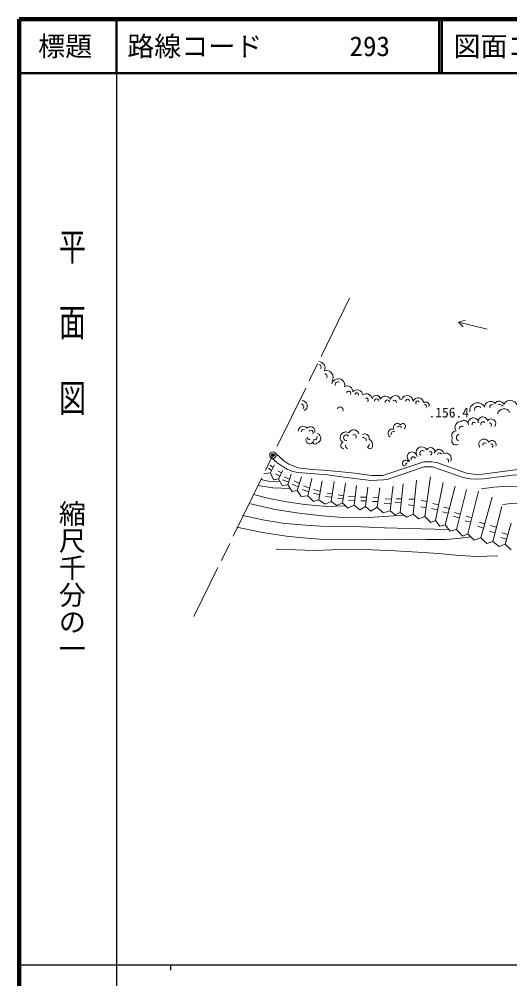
# Model space of a CAD drawing. Units: millimetres, scale not verified. Extents: x 40000 to 680000, y 20000 to 380000.
# Drawn here: x 40000 to 130809, y 202409 to 380000 of the extents above; entities that cross this region are included whole.
import ezdxf
from ezdxf.enums import TextEntityAlignment as Align

# ---------------------------------------------------------------- set-up
doc = ezdxf.new("R2010")
doc.units = ezdxf.units.MM
doc.header["$LTSCALE"] = 1000
doc.header["$PDMODE"] = 32
doc.header["$PDSIZE"] = 500
doc.linetypes.add('CHAIN', pattern=[18.5, 12, -1.5, 3.5, -1.5])
for name, color, linetype, lineweight in [('M-BGD', 7, 'Continuous', 13), ('M-BGD-EXST', 7, 'Continuous', 25), ('M-BMK', 2, 'CHAIN', 13), ('M-BMK-SRVR', 3, 'Continuous', 13), ('M-TTL', 2, 'Continuous', 140), ('M-TTL-LINE', 7, 'Continuous', 50)]:
    doc.layers.add(name, color=color, linetype=linetype, lineweight=lineweight)
doc.layers.add('M-BGD-RSTR', color=6, linetype='Continuous')
doc.layers.add('M-TTL-TXT', color=7, linetype='Continuous')
doc.styles.add('@ＭＳ ゴシック', font='')
doc.styles.add('ＭＳ ゴシック', font='')
doc.styles.get('@ＭＳ ゴシック').set_extended_font_data('@MS Gothic')
doc.styles.get('ＭＳ ゴシック').set_extended_font_data('MS Gothic')

msp = doc.modelspace()

# ---------------------------------------------------------------- linework, layer by layer
at = {"layer": 'M-BGD'}
for p, q in [((126587, 322664), (121335, 323902)), ((86126, 296935), (86722, 296508)), ((86452, 297463), (86996, 297013)), ((86485, 296071), (87281, 297538)), ((87457, 295880), (88268, 295425)), ((87859, 296433), (88580, 296060)), ((88788, 296483), (88018, 294916)), ((89039, 295328), (90045, 294853)), ((90321, 295805), (89751, 293836)), ((92230, 295303), (91459, 292781)), ((94139, 294976), (93444, 291801)), ((116144, 295291), (115097, 287983)), ((88738, 294750), (89893, 294326)), ((90522, 293946), (91659, 293434)), ((90873, 294549), (91858, 294087)), ((92632, 293645), (93757, 293233)), ((96098, 294549), (95478, 291072)), ((98309, 294423), (97764, 290746)), ((100419, 294097), (99849, 290495)), ((102429, 293720), (101984, 290093)), ((104513, 293407), (104069, 289791)), ((106749, 293282), (106280, 289691)), ((111070, 294010), (110525, 288711)), ((113532, 294714), (112937, 288410)), ((118455, 294286), (117057, 287229)), ((120691, 293558), (118840, 286400)), ((92355, 292941), (93598, 292506)), ((94465, 292263), (95634, 291946)), ((94541, 292966), (95753, 292614)), ((96701, 291685), (97881, 291535)), ((96977, 292313), (97977, 292181)), ((98887, 291359), (99964, 291222)), ((99037, 291962), (100056, 291805)), ((100947, 291660), (102170, 291605)), ((103182, 291535), (104286, 291557)), ((105493, 291434), (106511, 291458)), ((109839, 291258), (110782, 291207)), ((122776, 292955), (120925, 285546)), ((124986, 292654), (123031, 284752)), ((127549, 291523), (125454, 284014)), ((100972, 290982), (102084, 290909)), ((103232, 290881), (104203, 290876)), ((105393, 290756), (106418, 290750)), ((107578, 290379), (108820, 290293)), ((107729, 291208), (108925, 291150)), ((109613, 290555), (110706, 290470)), ((111974, 290128), (113089, 290022)), ((112175, 291183), (113196, 291152)), ((114361, 289751), (115324, 289567)), ((114386, 290957), (115493, 290748)), ((116320, 289475), (117449, 289209)), ((116546, 290379), (117634, 290142)), ((118560, 289664), (119629, 289453)), ((129332, 289815), (127641, 283334)), ((118359, 288835), (119411, 288609)), ((120394, 288006), (121468, 287719)), ((120595, 288709), (121645, 288428)), ((122705, 288006), (123770, 287740)), ((122554, 287152), (123568, 286924)), ((124891, 286172), (125954, 285804)), ((125167, 286926), (126183, 286625)), ((127252, 286273), (128331, 285977)), ((129947, 282817), (131040, 286733)), ((127051, 285243), (128059, 284934)), ((129362, 284941), (130456, 284643)), ((129161, 284087), (130214, 283776))]:
    msp.add_line(p, q, dxfattribs=at)
for points in [[(122601, 324287), (121335, 323902), (122173, 323090)], [(107413, 294727), (105078, 294654), (99641, 295333), (97055, 295658), (91617, 296116), (90568, 296323), (89622, 296752), (88676, 297299), (87731, 297919), (86708, 298805)], [(87574, 299535), (88987, 298244), (89932, 297668), (90878, 297254), (91646, 296974), (94247, 296693), (96242, 296560), (99035, 296323), (102094, 295969), (105167, 295525), (107280, 295555)], [(107280, 295555), (114909, 298106), (116357, 298106), (117273, 297973), (122800, 295963)], [(122150, 295180), (116505, 297175), (114939, 297175), (108319, 294855), (107413, 294727)], [(122800, 295963), (124538, 295754), (125780, 295784), (132798, 296730), (133936, 296552), (137039, 295917), (141339, 294631)], [(85258, 295881), (86485, 296071), (87088, 294740), (88018, 294916), (88696, 293710), (89751, 293836), (90530, 292605), (91459, 292781), (92188, 291650), (93444, 291801), (94499, 290721), (95478, 291072), (96634, 290269), (97764, 290746), (98794, 289992), (99849, 290495), (100854, 289515), (101984, 290093), (103040, 289213), (104069, 289791), (105074, 288962), (106280, 289691), (107385, 288636), (108666, 289038), (109571, 288259), (110525, 288711), (111731, 287832), (112937, 288410), (113992, 287530), (115097, 287983), (116177, 286877), (117057, 287229), (117861, 286199), (118840, 286400), (119745, 285244), (120925, 285546), (122071, 284353), (123031, 284752), (124198, 283600), (125454, 284014), (126577, 282964), (127641, 283334), (128809, 282388), (129947, 282817), (131084, 281812)], [(141162, 293538), (136788, 294779), (132326, 295651), (131276, 295636), (125972, 294912), (124509, 294853), (123415, 294957), (122150, 295180)], [(84167, 293682), (86972, 293262), (90184, 293151)], [(84719, 294794), (86118, 294500), (88294, 294424)], [(109211, 293558), (109186, 293282), (108666, 289038)], [(125586, 293082), (127822, 293383), (129731, 293509), (132896, 293559), (136614, 293634), (138975, 293383), (141688, 292906), (145330, 292529), (152002, 292643)], [(83361, 292057), (86033, 291383), (89449, 290700), (92865, 290187), (96880, 289803), (100401, 289957)], [(129505, 290168), (131112, 290394), (134227, 290469), (140382, 290344), (143296, 290394), (146863, 290494), (150405, 290796), (154323, 291323), (160855, 291223), (163718, 291072)], [(82537, 290396), (87399, 289290), (91755, 288564), (96111, 288095), (99186, 287838), (104694, 287753), (111220, 288205)], [(81338, 288124), (85392, 287283), (89150, 286643), (93079, 286344), (95769, 286173), (103328, 286045), (107641, 285874), (114474, 285703), (119489, 285571)], [(80295, 285962), (85008, 285020), (89449, 284337), (92524, 284038), (96324, 283739), (107470, 283653), (115243, 283696), (118830, 283739), (121178, 283910), (123575, 284216)], [(87570, 281945), (94702, 281689), (99442, 281860), (105335, 281774), (109606, 281603), (113791, 281390), (117634, 281091), (120794, 280792), (124509, 280536), (128566, 280707)]]:
    msp.add_lwpolyline(points, dxfattribs=at)
for centre, radius, start, end in [((95365, 315414), 1247, 337.86915, 86.68388), ((95404, 315573), 498, 325.26831, 83.34079), ((96843, 313728), 1259, 325.9731, 104.86101), ((96492, 313891), 504, 318.36646, 78.50344), ((99065, 312253), 1207, 345.72275, 167.68011), ((98997, 312367), 516, 63.10925, 196.11212), ((100773, 311140), 977, 352.87877, 123.38555), ((100988, 310768), 406, 330.21109, 158.25025), ((102551, 310378), 1031, 6.27691, 141.62508), ((102471, 310521), 330, 326.73684, 172.15107), ((92345, 308432), 979, 296.00738, 91.33523), ((104218, 309523), 1162, 10.63205, 123.55641), ((104277, 309543), 335, 302.21301, 126.36075), ((106099, 309674), 742, 1.00929, 175.10773), ((106162, 309337), 404, 359.81778, 187.33489), ((107777, 309175), 1067, 24.15087, 151.32812), ((108161, 309091), 441, 5.63302, 180.90795), ((109625, 309466), 887, 4.57436, 170.51757), ((109462, 309112), 377, 348.04036, 133.46199), ((111807, 309248), 1092, 4.59508, 163.31674), ((111889, 309321), 355, 354.24522, 189.8456), ((113847, 308843), 1071, 8.90665, 152.63358), ((113754, 309007), 360, 34.28759, 218.65088), ((115285, 308564), 585, 333.72052, 130.52952), ((124839, 307576), 1441, 26.15236, 189.75997), ((127210, 308175), 1078, 41.52666, 178.07109), ((128828, 308332), 984, 24.39159, 145.52351), ((130906, 308103), 1341, 352.8092, 151.70145), ((92208, 308295), 464, 312.69724, 85.24357), ((99391, 307667), 575, 340.66362, 152.9392), ((115106, 308372), 314, 316.10991, 124.0919), ((124927, 307669), 688, 39.99731, 189.24982), ((127476, 308298), 374, 45.13609, 219.41128), ((129713, 306730), 1182, 22.46581, 171.4707), ((128868, 307742), 938, 43.47611, 100.66805), ((121722, 304465), 1062, 85.1494, 217.74782), ((122340, 304885), 829, 2.43255, 129.64248), ((124035, 305290), 942, 1.96837, 203.08924), ((125811, 305546), 863, 10.23921, 194.99944), ((125881, 305089), 414, 43.20914, 211.92804), ((127335, 305150), 870, 324.3885, 140.87816), ((92535, 303740), 916, 38.5542, 178.84377), ((92601, 303699), 382, 54.30674, 186.20614), ((93880, 303709), 871, 348.3305, 136.23249), ((93997, 303526), 415, 323.80881, 145.9228), ((101897, 303034), 995, 13.80107, 153.85858), ((109067, 303371), 780, 69.21657, 236.82297), ((109307, 303252), 467, 72.8511, 199.58665), ((110017, 304445), 756, 42.36985, 207.14197), ((110364, 304246), 432, 17.54838, 155.29895), ((110993, 304648), 518, 300.22596, 143.74846), ((120897, 302969), 846, 91.01424, 214.99408), ((121928, 304200), 472, 56.5732, 187.08169), ((124150, 305071), 339, 36.23776, 206.41963), ((127014, 304917), 405, 317.64458, 90.2804), ((93780, 302153), 733, 158.01642, 322.7165), ((93776, 302635), 444, 180.86172, 276.62426), ((94761, 301741), 399, 139.51205, 331.09764), ((94670, 302610), 458, 245.35278, 25.10578), ((94904, 302434), 910, 283.09654, 73.63031), ((100460, 302570), 1053, 58.91002, 239.39681), ((100554, 302551), 516, 34.55359, 278.18766), ((101993, 302717), 404, 321.7838, 125.67014), ((103968, 302410), 842, 350.17718, 122.44269), ((103719, 302067), 531, 351.60975, 109.58893), ((104170, 301175), 1258, 347.81175, 60.11323), ((120858, 302006), 810, 143.87159, 299.69745), ((121556, 302568), 627, 98.77785, 249.32842), ((126038, 301350), 952, 23.52536, 217.09707), ((127522, 301280), 759, 336.44067, 143.59606), ((100151, 301093), 613, 111.69023, 265.25206), ((100822, 300997), 441, 147.21572, 274.08562), ((104188, 301412), 610, 294.98124, 357.63863), ((104917, 300999), 492, 196.52753, 349.49805), ((114510, 299807), 1060, 28.59706, 197.23736), ((114659, 299669), 510, 51.36404, 231.77349), ((116136, 299963), 779, 341.16382, 153.16887), ((117718, 299505), 870, 6.97245, 166.29463), ((126168, 301245), 354, 41.34429, 208.30469), ((127377, 301081), 335, 294.07472, 105.52304), ((111524, 297825), 573, 23.49857, 246.50143), ((112717, 299009), 918, 4.65859, 241.23984), ((112951, 298596), 423, 26.01526, 199.48669), ((116059, 299674), 344, 282.5884, 122.65133), ((117790, 299362), 379, 19.32649, 165.34812), ((118987, 298703), 995, 331.57702, 114.10082), ((119029, 298211), 451, 333.53534, 74.14214), ((111799, 297576), 260, 82.97334, 215.45837)]:
    msp.add_arc(centre, radius, start, end, dxfattribs=at)
at = {"layer": 'M-BGD-EXST'}
for p, q in [((58000, 370000), (58000, 20000)), ((40000, 205000), (579000, 205000)), ((68000, 205000), (68000, 204000))]:
    msp.add_line(p, q, dxfattribs=at)
at = {"layer": 'M-BGD-RSTR'}
msp.add_point((86966, 299343), dxfattribs=at)
at = {"layer": 'M-BMK'}
msp.add_line((101153, 328366), (72353, 269447), dxfattribs=at)
at = {"layer": 'M-BMK-SRVR'}
msp.add_circle((86966, 299343), 600, dxfattribs=at)
msp.add_point((86966, 299343), dxfattribs=at)
at = {"layer": 'M-TTL'}
for p, q in [((40000, 380000), (40000, 20000)), ((680000, 380000), (40000, 380000))]:
    msp.add_line(p, q, dxfattribs=at)
at = {"layer": 'M-TTL-LINE'}
for p, q in [((58000, 380000), (58000, 370000)), ((117750, 380000), (117750, 370000)), ((118250, 380000), (118250, 370000)), ((40000, 370000), (680000, 370000))]:
    msp.add_line(p, q, dxfattribs=at)

# ---------------------------------------------------------------- texts
at = {"layer": 'M-BGD', "style": 'ＭＳ ゴシック'}
msp.add_text('.156.4', height=1833, dxfattribs=at).set_placement((115766, 305741), align=Align.BOTTOM_LEFT)
at = {"layer": 'M-BGD-EXST', "style": '@ＭＳ ゴシック', "width": 1.4}
msp.add_text('平  面  図', height=3666, rotation=270, dxfattribs=at).set_placement((49777, 306475), align=Align.MIDDLE_RIGHT)
at = {"layer": 'M-BGD-EXST', "style": '@ＭＳ ゴシック'}
msp.add_text('縮尺千分の一', height=3666, rotation=270, dxfattribs=at).set_placement((49777, 261030), align=Align.MIDDLE_RIGHT)
at = {"layer": 'M-TTL-TXT', "style": 'ＭＳ ゴシック'}
msp.add_text('標題', height=3666, dxfattribs=at).set_placement((48500, 375000), align=Align.MIDDLE_CENTER)
for s, p in [('路線コード', (60000, 375000)), ('293', (101142, 375000)), ('図面コード', (120380, 375000))]:
    msp.add_text(s, height=3666, dxfattribs=at).set_placement(p, align=Align.MIDDLE_LEFT)

doc.saveas('drawing.dxf')
